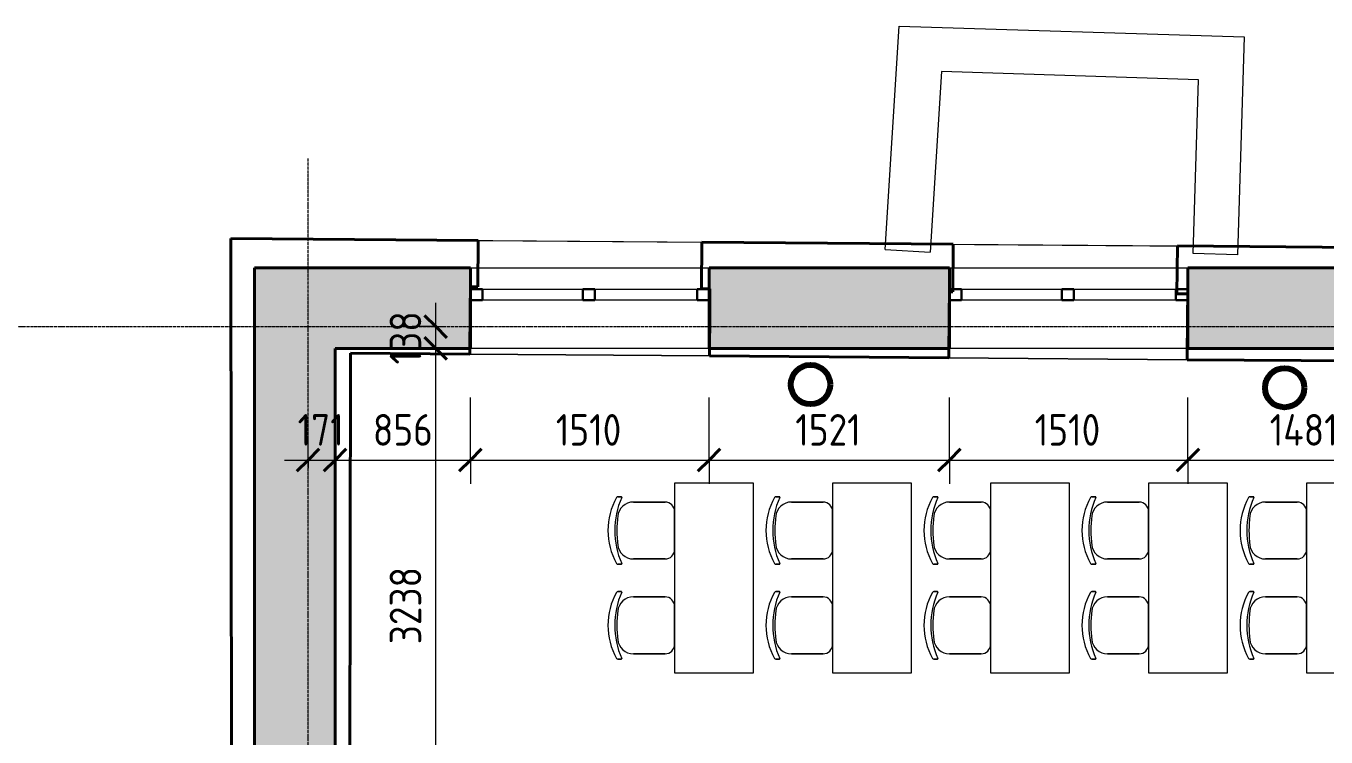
# Model space of a CAD drawing. Header units: millimetres. Extents: x -11886 to 68941, y -8130 to 45506.
# Drawn here: x -7725 to 502, y 40761 to 45259 of the extents above; entities that cross this region are included whole.
import ezdxf

# ---------------------------------------------------------------- set-up
doc = ezdxf.new("R2010")
doc.units = ezdxf.units.MM
doc.linetypes.add('ADSK_Линия сетки', pattern=[25, 20, -2.5, 0, -2.5])
for name, color, linetype, lineweight in [('Витраж', 7, 'Continuous', 18), ('Оси', 7, 'Continuous', 9), ('Размеры', 7, 'Continuous', 9), ('Размеры-100', 7, 'Continuous', 9), ('Стены', 7, 'Continuous', 18), ('Стены наружные', 7, 'Continuous', 18), ('стояки', 7, 'Continuous', 9)]:
    doc.layers.add(name, color=color, linetype=linetype, lineweight=lineweight)
for name, color, linetype, lineweight, true_color in [('Линии', 7, 'Continuous', 9, 0x00a600), ('планы со стояками отопление_dwg', 7, 'Continuous', 9, 0x767676), ('Стены разрез', 7, 'Continuous', 40, 0xbb5389), ('ТХ', 5, 'Continuous', 9, 0x0000ff), ('ТХ 1 этаж_dwg', 7, 'Continuous', 9, 0x767676)]:
    doc.layers.add(name, color=color, linetype=linetype, lineweight=lineweight, true_color=true_color)
doc.styles.add('GOST Common_1', font='GOST_Common.ttf', dxfattribs={"width": 0.9, "height": 200})
doc.dimstyles.new('ADSK_Основной_2_мм_Округление_до_1_мм', dxfattribs={"dimscale": 304.8, "dimtxt": 201.142999, "dimasz": 0.463911, "dimexe": 0.492126, "dimexo": 0.492126, "dimgap": 0.098425, "dimtad": 1, "dimdec": 0, "dimdsep": 46, "dimtxsty": 'GOST Common_1', "dimblk1": 'OBLIQUE', "dimblk2": 'OBLIQUE', "dimsah": 1, "dimcen": 0.09, "dimdle": 0.492126, "dimazin": 2, "dimtfac": 1, "dimtdec": 4, "dimtix": 1, "dimtmove": 0, "dimatfit": 3, "dimfxl": 1, "dimtvp": 1, "dimtolj": 1, "dimtzin": 0, "dimlwd": 20, "dimlwe": 20, "dimarcsym": 2})

# ---------------------------------------------------------------- blocks, each defined once
blk = doc.blocks.new('Существующие стены 1 эт - Существующие стены 1 эт-653793-01 План 1-го этажа кладочный')
at = {"layer": 'Стены', "color": 243, "true_color": 0xbb5389}
for p, q in [((-6422, 38211.2), (-6428.6, 43914.1)), ((-6428.6, 43914.1), (-2285.8, 43881.7)), ((-4864.4, 43901.8), (-4866.6, 43608.1)), ((-4864.4, 43901.8), (-3448.3, 43890.8)), ((-3450.6, 43597.2), (-3448.3, 43890.8)), ((-2000.4, 43879.4), (-337.3, 43866.4)), ((-1857.4, 43878.3), (-1859.6, 43593.9)), ((-1857.4, 43878.3), (-438.8, 43867.2)), ((-440.9, 43593.9), (-438.8, 43867.2)), ((-57.2, 43864.2), (4065.4, 43832)), ((-4866.6, 43608.1), (-4912.4, 43608.5)), ((-3402.4, 43596.8), (-3450.6, 43597.2)), ((-374.2, 43424.7), (-373.4, 43523.9)), ((-376.4, 43147.8), (-374.2, 43424.7)), ((-4915.7, 43183), (-4915.4, 43218.9)), ((-4915.4, 43218.9), (-4915.7, 43183)), ((-4915.4, 43218.9), (-4915.7, 43183)), ((-3400, 43218.9), (-3400.4, 43171.3)), ((-3400.4, 43171.3), (-3400, 43218.9)), ((-3400.4, 43171.3), (-3400, 43218.9)), ((-1884.6, 43159.5), (-1884.2, 43218.9)), ((-1884.2, 43218.9), (-1884.6, 43159.5)), ((-1884.2, 43218.9), (-1884.6, 43159.5)), ((-375.8, 43218.9), (-376.4, 43147.8)), ((-376.4, 43147.8), (-375.8, 43218.9)), ((-3400.4, 43171.3), (-4915.7, 43183)), ((-4915.7, 43183), (-3400.4, 43171.3)), ((-3400.4, 43171.3), (-4915.7, 43183)), ((-376.4, 43147.8), (-1884.6, 43159.5)), ((-1884.6, 43159.5), (-376.4, 43147.8)), ((-376.4, 43147.8), (-1884.6, 43159.5))]:
    blk.add_line(p, q, dxfattribs=at)
at = {"layer": 'Стены разрез'}
for p, q in [((-4864.4, 43901.8), (-6428.6, 43914.1)), ((-6428.6, 43914.1), (-6424, 39927.9)), ((-4864.4, 43901.8), (-4866.6, 43608.1)), ((-3448.3, 43890.8), (-3450.6, 43597.2)), ((-3448.3, 43890.8), (-1857.4, 43878.3)), ((-1857.4, 43878.3), (-1859.7, 43576.2)), ((-438.8, 43867.2), (-441.1, 43565.2)), ((-438.8, 43867.2), (1152.2, 43854.8)), ((-4912.4, 43608.5), (-4913.5, 43468.5)), ((-4866.6, 43608.1), (-4912.4, 43608.5)), ((-3397.1, 43596.8), (-3450.6, 43597.2)), ((-3398.2, 43456.8), (-3397.1, 43596.8)), ((-1881.4, 43576.4), (-1882.5, 43436.4)), ((-1859.7, 43576.2), (-1881.4, 43576.4)), ((-373.1, 43564.7), (-441.1, 43565.2)), ((-374.2, 43424.7), (-373.1, 43564.7)), ((-4915.7, 43183), (-4913.5, 43468.5)), ((-3400.4, 43171.3), (-3398.2, 43456.8)), ((-1884.6, 43159.5), (-1882.5, 43436.4)), ((-376.4, 43147.8), (-374.2, 43424.7)), ((-5676.7, 39952.5), (-5672, 43188.9)), ((-5672, 43188.9), (-4915.7, 43183)), ((-3400.4, 43171.3), (-1884.6, 43159.5)), ((-376.4, 43147.8), (1106.4, 43136.3))]:
    blk.add_line(p, q, dxfattribs=at)
blk = doc.blocks.new('Прямоугольный импост - 70х20_56мм-1327567-01 План 1-го этажа кладочный')
at = {"layer": 'Витраж', "lineweight": 30}
for p, q in [((-76, 35), (0, 35)), ((-76, -35), (-76, 35)), ((0, 35), (0, -35)), ((0, -35), (-76, -35))]:
    blk.add_line(p, q, dxfattribs=at)
blk = doc.blocks.new('Прямоугольный импост - 70х20_56мм-1327568-01 План 1-го этажа кладочный')
at = {"layer": 'Витраж', "lineweight": 30}
for p, q in [((0, 35), (-76, 35)), ((-76, 35), (-76, -35)), ((0, -35), (0, 35)), ((-76, -35), (0, -35))]:
    blk.add_line(p, q, dxfattribs=at)
blk = doc.blocks.new('Прямоугольный импост - 70х60мм-1433749-01 План 1-го этажа кладочный')
at = {"layer": 'Витраж'}
for p, q in [((-4124.4, 43593.9), (-3478.4, 43593.9)), ((-3478.4, 43523.9), (-4124.4, 43523.9))]:
    blk.add_line(p, q, dxfattribs=at)
blk = doc.blocks.new('Прямоугольный импост - 70х60мм-1243863-01 План 1-го этажа кладочный')
at = {"layer": 'Витраж'}
for p, q in [((-4836.4, 43593.9), (-4200.4, 43593.9)), ((-4200.4, 43523.9), (-4836.4, 43523.9))]:
    blk.add_line(p, q, dxfattribs=at)
blk = doc.blocks.new('Прямоугольный импост - 70х76мм-V105-01 План 1-го этажа кладочный')
at = {"layer": 'Витраж', "lineweight": 30}
for p, q in [((-38, 35), (38, 35)), ((-38, -35), (-38, 35)), ((38, 35), (38, -35)), ((38, -35), (-38, -35))]:
    blk.add_line(p, q, dxfattribs=at)
blk = doc.blocks.new('планы со стояками отопление_dwg-1484427-01 План 1-го этажа кладочный')
at = {"layer": 'стояки', "color": 246, "lineweight": 80, "true_color": 0x7f001f}
for centre in [(169635.1, 199067.3), (172635.8, 199047.2)]:
    blk.add_circle(centre, 124.3, dxfattribs=at)
blk = doc.blocks.new('ТХ 1 этаж_dwg_Стул ученич штабелир _5-7-2118368-01 План 1-го этажа кладочный')
at = {"layer": 'ТХ', "color": 253, "true_color": 0xa0a0a0, "flags": 128}
for points in [[(120.1, 0), (-120.1, 0)], [(-179.9, -260.3), (-179.9, -60)], [(180.1, -260.3), (180.1, -60)], [(-213.4, -337.3), (-213.4, -359)], [(213.6, -337.3), (213.6, -359)]]:
    blk.add_lwpolyline(points, close=True, dxfattribs=at)
at = {"layer": 'ТХ', "color": 253, "true_color": 0xa0a0a0}
for centre, radius, start, end in [((-119.9, -60), 60, 90, 180), ((-119.9, -60), 60, 90, 180), ((120.1, -60), 60, 360, 90), ((120.1, -60), 60, 360, 90), ((-79.9, -260.3), 100, 180, 264.25844), ((-79.9, -260.3), 100, 180, 264.25844), ((80.1, -260.3), 100, 275.74156, 0), ((80.1, -260.3), 100, 275.74156, 0), ((-210.4, -337.3), 3, 63.89783, 180), ((-210.4, -337.3), 3, 63.89783, 180), ((-203.4, -359), 10, 180, 238.06825), ((-203.4, -359), 10, 180, 238.06825), ((0.1, 142.3), 520.8, 246.31951, 293.68049), ((0.1, 142.3), 520.8, 246.31951, 293.68049), ((0.1, 9), 430.5, 240.99166, 299.00834), ((0.1, 9), 430.5, 240.99166, 299.00834), ((0.1, 435.5), 800.4, 263.24698, 276.75302), ((0.1, 435.5), 800.4, 263.24698, 276.75302), ((203.6, -359), 10, 301.93175, 0), ((203.6, -359), 10, 301.93175, 0), ((210.6, -337.3), 3, 0, 116.10217), ((210.6, -337.3), 3, 0, 116.10217)]:
    blk.add_arc(centre, radius, start, end, dxfattribs=at)
blk = doc.blocks.new('ТХ 1 этаж_dwg-2084881-01 План 1-го этажа кладочный')
at = {"layer": 'ТХ', "color": 253, "true_color": 0xa0a0a0, "flags": 128}
for points in [[(114880.5, -29705.6), (114880.5, -28505.6), (114380.5, -28505.6), (114380.5, -29705.6)], [(115880.5, -29705.6), (115880.5, -28505.6), (115380.5, -28505.6), (115380.5, -29705.6)], [(116880.5, -29705.6), (116880.5, -28505.6), (116380.5, -28505.6), (116380.5, -29705.6)], [(117880.5, -29705.6), (117880.5, -28505.6), (117380.5, -28505.6), (117380.5, -29705.6)], [(118880.5, -29705.6), (118880.5, -28505.6), (118380.5, -28505.6), (118380.5, -29705.6)]]:
    blk.add_lwpolyline(points, close=True, dxfattribs=at)
at = {"rotation": 270}
for p in [(114380.5, -28805.6), (115380.5, -28805.6), (116380.5, -28805.6), (117380.5, -28805.6), (118380.5, -28805.6), (114380.5, -29405.6), (115380.5, -29405.6), (116380.5, -29405.6), (117380.5, -29405.6), (118380.5, -29405.6)]:
    blk.add_blockref('ТХ 1 этаж_dwg_Стул ученич штабелир _5-7-2118368-01 План 1-го этажа кладочный', p, dxfattribs=at)
blk = doc.blocks.new('DIMBLOCK165-01 План 1-го этажа кладочный')
at = {"layer": 'Размеры-100', "lineweight": 40, "transparency": 16777216}
for p, q in [((-5132.1, 43218.9), (-5202.8, 43289.6)), ((-5132.1, 43218.9), (-5061.4, 43148.2)), ((-5132.1, 39981.2), (-5202.8, 40051.9)), ((-5132.1, 39981.2), (-5061.4, 39910.5))]:
    blk.add_line(p, q, dxfattribs=at)
at = {"layer": 'Размеры-100', "lineweight": 20, "transparency": 16777216}
for p, q in [((-5132.1, 43218.9), (-5282.1, 43218.9)), ((-5132.1, 39981.2), (-5132.1, 43218.9)), ((-5132.1, 43218.9), (-5082.1, 43218.9)), ((-5132.1, 39981.2), (-5458.8, 39981.2)), ((-5132.1, 39981.2), (-4982.1, 39981.2))]:
    blk.add_line(p, q, dxfattribs=at)
at = {"layer": 'Размеры-100', "color": 0, "lineweight": 20, "transparency": 16777216, "insert": (-5423.5, 41347.7), "char_height": 200, "width": 605.475, "attachment_point": 1, "rotation": 90, "line_spacing_factor": 1.022761, "style": 'GOST Common_1'}
blk.add_mtext('3238', dxfattribs=at)
blk = doc.blocks.new('_Oblique')
at = {"color": 0, "linetype": 'ByBlock', "lineweight": -2}
blk.add_line((-0.5, -0.5), (0.5, 0.5), dxfattribs=at)
blk = doc.blocks.new('DIMBLOCK166-01 План 1-го этажа кладочный')
at = {"layer": 'Размеры-100', "lineweight": 20, "transparency": 16777216}
for p, q in [((-5132.1, 43218.9), (-5132.1, 43506.8)), ((-5132.1, 43356.8), (-5282.1, 43356.8)), ((-5132.1, 43356.8), (-5082.1, 43356.8)), ((-5132.1, 43218.9), (-5282.1, 43218.9)), ((-5132.1, 43218.9), (-5082.1, 43218.9))]:
    blk.add_line(p, q, dxfattribs=at)
at = {"layer": 'Размеры-100', "lineweight": 40, "transparency": 16777216}
for p, q in [((-5132.1, 43356.8), (-5202.8, 43427.5)), ((-5132.1, 43218.9), (-5202.8, 43289.6)), ((-5132.1, 43356.8), (-5061.4, 43286.1)), ((-5132.1, 43218.9), (-5061.4, 43148.2))]:
    blk.add_line(p, q, dxfattribs=at)
at = {"layer": 'Размеры-100', "color": 0, "lineweight": 20, "transparency": 16777216, "insert": (-5423.5, 43117.4), "char_height": 200, "width": 409.104, "attachment_point": 1, "rotation": 90, "line_spacing_factor": 1.022761, "style": 'GOST Common_1'}
blk.add_mtext('138', dxfattribs=at)
blk = doc.blocks.new('DIMBLOCK183-01 План 1-го этажа кладочный')
at = {"layer": 'Размеры-100', "lineweight": 20, "transparency": 16777216}
for p, q in [((-5940.1, 42512.3), (-5940.1, 42662.3)), ((-5768.8, 42512.3), (-5768.8, 42662.3)), ((-6090.1, 42512.3), (-5768.8, 42512.3)), ((-5940.1, 42512.3), (-5940.1, 42462.3)), ((-5768.8, 42512.3), (-5768.8, 42462.3))]:
    blk.add_line(p, q, dxfattribs=at)
at = {"layer": 'Размеры-100', "lineweight": 40, "transparency": 16777216}
for p, q in [((-5940.1, 42512.3), (-5869.4, 42583)), ((-5768.8, 42512.3), (-5698.1, 42583)), ((-5940.1, 42512.3), (-6010.8, 42441.6)), ((-5768.8, 42512.3), (-5839.5, 42441.6))]:
    blk.add_line(p, q, dxfattribs=at)
at = {"layer": 'Размеры-100', "color": 0, "lineweight": 20, "transparency": 16777216, "insert": (-6006.1, 42803.7), "char_height": 200, "width": 364.103, "attachment_point": 1, "line_spacing_factor": 1.022761, "style": 'GOST Common_1'}
blk.add_mtext('171', dxfattribs=at)
blk = doc.blocks.new('DIMBLOCK184-01 План 1-го этажа кладочный')
at = {"layer": 'Размеры-100', "lineweight": 20, "transparency": 16777216}
for p, q in [((-4912.4, 42512.3), (-4912.4, 42908.9)), ((-5768.8, 42512.3), (-5768.8, 42662.3)), ((-5768.8, 42512.3), (-4912.4, 42512.3)), ((-5768.8, 42512.3), (-5768.8, 42462.3)), ((-4912.4, 42512.3), (-4912.4, 42362.3))]:
    blk.add_line(p, q, dxfattribs=at)
at = {"layer": 'Размеры-100', "lineweight": 40, "transparency": 16777216}
for p, q in [((-5768.8, 42512.3), (-5698.1, 42583)), ((-4912.4, 42512.3), (-4841.7, 42583)), ((-5768.8, 42512.3), (-5839.5, 42441.6)), ((-4912.4, 42512.3), (-4983.1, 42441.6))]:
    blk.add_line(p, q, dxfattribs=at)
at = {"layer": 'Размеры-100', "color": 0, "lineweight": 20, "transparency": 16777216, "insert": (-5529.8, 42803.7), "char_height": 200, "width": 454.106, "attachment_point": 1, "line_spacing_factor": 1.022761, "style": 'GOST Common_1'}
blk.add_mtext('856', dxfattribs=at)
blk = doc.blocks.new('DIMBLOCK185-01 План 1-го этажа кладочный')
at = {"layer": 'Размеры-100', "lineweight": 20, "transparency": 16777216}
for p, q in [((-4912.4, 42512.3), (-4912.4, 42908.9)), ((-3402.4, 42512.3), (-3402.4, 42908.9)), ((-4912.4, 42512.3), (-3402.4, 42512.3)), ((-4912.4, 42512.3), (-4912.4, 42362.3)), ((-3402.4, 42512.3), (-3402.4, 42362.3))]:
    blk.add_line(p, q, dxfattribs=at)
at = {"layer": 'Размеры-100', "lineweight": 40, "transparency": 16777216}
for p, q in [((-4912.4, 42512.3), (-4841.7, 42583)), ((-3402.4, 42512.3), (-3331.7, 42583)), ((-4912.4, 42512.3), (-4983.1, 42441.6)), ((-3402.4, 42512.3), (-3473.1, 42441.6))]:
    blk.add_line(p, q, dxfattribs=at)
at = {"layer": 'Размеры-100', "color": 0, "lineweight": 20, "transparency": 16777216, "insert": (-4372.2, 42803.7), "char_height": 200, "width": 515.472, "attachment_point": 1, "line_spacing_factor": 1.022761, "style": 'GOST Common_1'}
blk.add_mtext('1510', dxfattribs=at)
blk = doc.blocks.new('DIMBLOCK186-01 План 1-го этажа кладочный')
at = {"layer": 'Размеры-100', "lineweight": 20, "transparency": 16777216}
for p, q in [((-3402.4, 42512.3), (-3402.4, 42908.9)), ((-1881.4, 42512.3), (-1881.4, 42908.9)), ((-3402.4, 42512.3), (-1881.4, 42512.3)), ((-3402.4, 42512.3), (-3402.4, 42362.3)), ((-1881.4, 42512.3), (-1881.4, 42362.3))]:
    blk.add_line(p, q, dxfattribs=at)
at = {"layer": 'Размеры-100', "lineweight": 40, "transparency": 16777216}
for p, q in [((-3402.4, 42512.3), (-3331.7, 42583)), ((-1881.4, 42512.3), (-1810.7, 42583)), ((-3402.4, 42512.3), (-3473.1, 42441.6)), ((-1881.4, 42512.3), (-1952.1, 42441.6))]:
    blk.add_line(p, q, dxfattribs=at)
at = {"layer": 'Размеры-100', "color": 0, "lineweight": 20, "transparency": 16777216, "insert": (-2856.7, 42803.7), "char_height": 200, "width": 515.472, "attachment_point": 1, "line_spacing_factor": 1.022761, "style": 'GOST Common_1'}
blk.add_mtext('1521', dxfattribs=at)
blk = doc.blocks.new('DIMBLOCK187-01 План 1-го этажа кладочный')
at = {"layer": 'Размеры-100', "lineweight": 20, "transparency": 16777216}
for p, q in [((-1881.4, 42512.3), (-1881.4, 42908.9)), ((-371.4, 42512.3), (-371.4, 42908.9)), ((-1881.4, 42512.3), (-371.4, 42512.3)), ((-1881.4, 42512.3), (-1881.4, 42362.3)), ((-371.4, 42512.3), (-371.4, 42362.3))]:
    blk.add_line(p, q, dxfattribs=at)
at = {"layer": 'Размеры-100', "lineweight": 40, "transparency": 16777216}
for p, q in [((-1881.4, 42512.3), (-1810.7, 42583)), ((-371.4, 42512.3), (-300.7, 42583)), ((-1881.4, 42512.3), (-1952.1, 42441.6)), ((-371.4, 42512.3), (-442.1, 42441.6))]:
    blk.add_line(p, q, dxfattribs=at)
at = {"layer": 'Размеры-100', "color": 0, "lineweight": 20, "transparency": 16777216, "insert": (-1341.2, 42803.7), "char_height": 200, "width": 515.472, "attachment_point": 1, "line_spacing_factor": 1.022761, "style": 'GOST Common_1'}
blk.add_mtext('1510', dxfattribs=at)
blk = doc.blocks.new('DIMBLOCK188-01 План 1-го этажа кладочный')
at = {"layer": 'Размеры-100', "lineweight": 20, "transparency": 16777216}
for p, q in [((-371.4, 42512.3), (-371.4, 42908.9)), ((1109.6, 42512.3), (1109.6, 42908.9)), ((-371.4, 42512.3), (1109.6, 42512.3)), ((-371.4, 42512.3), (-371.4, 42362.3)), ((1109.6, 42512.3), (1109.6, 42362.3))]:
    blk.add_line(p, q, dxfattribs=at)
at = {"layer": 'Размеры-100', "lineweight": 40, "transparency": 16777216}
for p, q in [((-371.4, 42512.3), (-300.7, 42583)), ((1109.6, 42512.3), (1180.3, 42583)), ((-371.4, 42512.3), (-442.1, 42441.6)), ((1109.6, 42512.3), (1038.9, 42441.6))]:
    blk.add_line(p, q, dxfattribs=at)
at = {"layer": 'Размеры-100', "color": 0, "lineweight": 20, "transparency": 16777216, "insert": (145.8, 42803.7), "char_height": 200, "width": 535.927, "attachment_point": 1, "line_spacing_factor": 1.022761, "style": 'GOST Common_1'}
blk.add_mtext('1481', dxfattribs=at)

msp = doc.modelspace()

# ---------------------------------------------------------------- hatches: boundary and pattern name
at = {"layer": 'Стены наружные', "true_color": 0xc0c0c0}
h = msp.add_hatch(color=9, dxfattribs=at)
h.paths.add_polyline_path([(3433.5, 43218.9), (3433.5, 43728.9), (2619.6, 43728.9), (2619.6, 43218.9), (3392.5, 43218.9)])
h.paths.add_polyline_path([(-5835, 43218.9), (-4912.4, 43218.9), (-4912.4, 43728.9), (-6278.8, 43728.9), (-6278.8, 43218.9)])
h.paths.add_polyline_path([(1109.6, 43218.9), (1109.6, 43728.9), (-371.4, 43728.9), (-371.4, 43218.9), (1076.2, 43218.9)])
h.paths.add_polyline_path([(-3402.4, 43218.9), (-1881.4, 43218.9), (-1881.4, 43728.9), (-3402.4, 43728.9), (-3402.4, 43279.3)])
h = msp.add_hatch(color=9, dxfattribs=at)
h.paths.add_polyline_path([(-5801.7, 20921), (-5768.8, 20921), (-5768.8, 22851.8), (-6278.8, 22851.8), (-6278.8, 20921), (-5803.1, 20921)])
h.paths.add_polyline_path([(-5801.7, 23821.8), (-5768.8, 23821.8), (-5768.8, 26036.3), (-6278.8, 26036.3), (-6278.8, 23821.8), (-5850.4, 23821.8)])
h.paths.add_polyline_path([(-6278.8, 27806.3), (-5768.8, 27806.3), (-5768.8, 30076.5), (-6278.8, 30076.5), (-6278.8, 27974.3)])
h.paths.add_polyline_path([(-5881.4, 30846.5), (-5768.8, 30846.5), (-5768.8, 31090.2), (-6278.8, 31090.2), (-6278.8, 30846.5), (-5998.9, 30846.5)])
h.paths.add_polyline_path([(-5842.2, 31860.2), (-5768.8, 31860.2), (-5768.8, 34123), (-6278.8, 34123), (-6278.8, 31860.2)])
h.paths.add_polyline_path([(-6130, 35893), (-5768.8, 35893), (-5768.8, 38211.2), (-6278.8, 38211.2), (-6278.8, 35893)])
h.paths.add_polyline_path([(-6110.4, 39981.2), (-5768.8, 39981.3), (-5768.8, 43218.9), (-6278.8, 43218.9), (-6278.8, 39981.2)])

# ---------------------------------------------------------------- linework, layer by layer
at = {"layer": 'Линии', "color": 8, "lineweight": 18, "true_color": 0x808080}
for p, q in [((-2288.1, 43845.7), (-2199.4, 45258.6)), ((-2199.4, 45258.6), (-15.5, 45189.5)), ((-15.5, 45189.5), (-58.9, 43810.2)), ((-1931.9, 44970), (-2003.7, 43827.9)), ((-304.1, 44918.5), (-1931.9, 44970)), ((-338.8, 43819), (-304.1, 44918.5)), ((-2288.1, 43845.7), (-2003.7, 43827.9)), ((-58.9, 43810.2), (-338.8, 43819))]:
    msp.add_line(p, q, dxfattribs=at)
at = {"layer": 'Оси', "linetype": 'ADSK_Линия сетки'}
for p, q in [((-5940.1, -7330.4), (-5940.1, 44421.9)), ((-11086.2, 43356.8), (57141.7, 43356.8))]:
    msp.add_line(p, q, dxfattribs=at)
at = {"layer": 'Стены наружные', "lineweight": 40}
for p, q in [((-4912.4, 43728.9), (-6278.8, 43728.9)), ((-6278.8, 43728.9), (-6278.8, 39981.2)), ((-4912.4, 43218.9), (-4912.4, 43728.9)), ((-1881.4, 43728.9), (-3402.4, 43728.9)), ((-3402.4, 43728.9), (-3402.4, 43218.9)), ((-1881.4, 43218.9), (-1881.4, 43728.9)), ((1109.6, 43728.9), (-371.4, 43728.9)), ((-371.4, 43728.9), (-371.4, 43218.9)), ((-5768.8, 43218.9), (-4912.4, 43218.9)), ((-5768.8, 39981.2), (-5768.8, 43218.9)), ((-3402.4, 43218.9), (-1881.4, 43218.9)), ((-371.4, 43218.9), (1109.6, 43218.9))]:
    msp.add_line(p, q, dxfattribs=at)
at = {"layer": 'Стены наружные'}
for p, q in [((-4912.4, 43728.9), (-3402.4, 43728.9)), ((-1881.4, 43728.9), (-371.4, 43728.9)), ((-3402.4, 43218.9), (-4912.4, 43218.9)), ((-371.4, 43218.9), (-1881.4, 43218.9))]:
    msp.add_line(p, q, dxfattribs=at)

# ---------------------------------------------------------------- block references
at = {"layer": 'Витраж', "rotation": 180}
for p in [(-4912.4, 43558.9), (-1881.4, 43558.9)]:
    msp.add_blockref('Прямоугольный импост - 70х20_56мм-1327568-01 План 1-го этажа кладочный', p, dxfattribs=at)
at = {"layer": 'Витраж'}
for name, p in [('Прямоугольный импост - 70х60мм-1243863-01 План 1-го этажа кладочный', (0, 0)), ('Прямоугольный импост - 70х60мм-1433749-01 План 1-го этажа кладочный', (0, 0)), ('Прямоугольный импост - 70х60мм-1243863-01 План 1-го этажа кладочный', (3031, 0)), ('Прямоугольный импост - 70х60мм-1433749-01 План 1-го этажа кладочный', (3031, 0))]:
    msp.add_blockref(name, p, dxfattribs=at)
at = {"layer": 'Витраж', "extrusion": (0, 0, -1), "rotation": 180}
for name, p in [('Прямоугольный импост - 70х76мм-V105-01 План 1-го этажа кладочный', (4162.4, 43558.9)), ('Прямоугольный импост - 70х20_56мм-1327567-01 План 1-го этажа кладочный', (3402.4, 43558.9)), ('Прямоугольный импост - 70х76мм-V105-01 План 1-го этажа кладочный', (1131.4, 43558.9)), ('Прямоугольный импост - 70х20_56мм-1327567-01 План 1-го этажа кладочный', (371.4, 43558.9))]:
    msp.add_blockref(name, p, dxfattribs=at)
at = {"layer": 'планы со стояками отопление_dwg', "color": 6, "true_color": 0xff00ff}
msp.add_blockref('планы со стояками отопление_dwg-1484427-01 План 1-го этажа кладочный', (-172395.5, -156077), dxfattribs=at)
at = {"layer": 'Стены разрез'}
msp.add_blockref('Существующие стены 1 эт - Существующие стены 1 эт-653793-01 План 1-го этажа кладочный', (0, 0), dxfattribs=at)
at = {"layer": 'ТХ 1 этаж_dwg', "color": 253, "true_color": 0xa0a0a0}
msp.add_blockref('ТХ 1 этаж_dwg-2084881-01 План 1-го этажа кладочный', (-118001.2, 70872.8), dxfattribs=at)

# ---------------------------------------------------------------- dimensions: what is measured, and where the dimension line sits
at = {"layer": 'Размеры', "lineweight": 20}
for base, p1, p2, override, picture, middle in [((-5132.1, 43356.8), (-5232.1, 43218.9), (-5232.1, 43356.8), {"dimpost": '<>', "dimfxl": 137.919708}, 'DIMBLOCK166-01 План 1-го этажа кладочный', (-5262.1, 43287.8)), ((-5132.1, 43218.9), (-5608.8, 39981.2), (-5232.1, 43218.9), {"dimpost": '<>', "dimfxl": 3259.529244}, 'DIMBLOCK165-01 План 1-го этажа кладочный', (-5262.1, 41600))]:
    dim = msp.add_linear_dim(base=base, p1=p1, p2=p2, angle=90, dimstyle='ADSK_Основной_2_мм_Округление_до_1_мм', override=override, dxfattribs=at)
    dim.commit()
    dim.dimension.update_dxf_attribs({"geometry": picture, "text_midpoint": middle})
for base, p1, p2, override, picture, middle in [((-4912.4, 42512.3), (-5768.8, 42612.3), (-4912.4, 43058.9), {"dimpost": '<>', "dimfxl": 965.80632}, 'DIMBLOCK184-01 План 1-го этажа кладочный', (-5340.6, 42642.3)), ((-3402.4, 42512.3), (-4912.4, 43058.9), (-3402.4, 43058.9), {"dimpost": '<>', "dimfxl": 1510}, 'DIMBLOCK185-01 План 1-го этажа кладочный', (-4157.4, 42642.3)), ((-1881.4, 42512.3), (-3402.4, 43058.9), (-1881.4, 43058.9), {"dimpost": '<>', "dimfxl": 1520.998977}, 'DIMBLOCK186-01 План 1-го этажа кладочный', (-2641.9, 42642.3)), ((-371.4, 42512.3), (-1881.4, 43058.9), (-371.4, 43058.9), {"dimpost": '<>', "dimfxl": 1510}, 'DIMBLOCK187-01 План 1-го этажа кладочный', (-1126.4, 42642.3)), ((1109.6, 42512.3), (-371.4, 43058.9), (1109.6, 43058.9), {"dimpost": '<>', "dimfxl": 1481.03653}, 'DIMBLOCK188-01 План 1-го этажа кладочный', (369.1, 42642.3)), ((-5768.8, 42512.3), (-5940.1, 42612.3), (-5768.8, 42612.3), {"dimpost": '<>', "dimfxl": 171.338413}, 'DIMBLOCK183-01 План 1-го этажа кладочный', (-5854.4, 42642.3))]:
    dim = msp.add_linear_dim(base=base, p1=p1, p2=p2, dimstyle='ADSK_Основной_2_мм_Округление_до_1_мм', override=override, dxfattribs=at)
    dim.commit()
    dim.dimension.update_dxf_attribs({"geometry": picture, "text_midpoint": middle})

doc.saveas('drawing.dxf')
